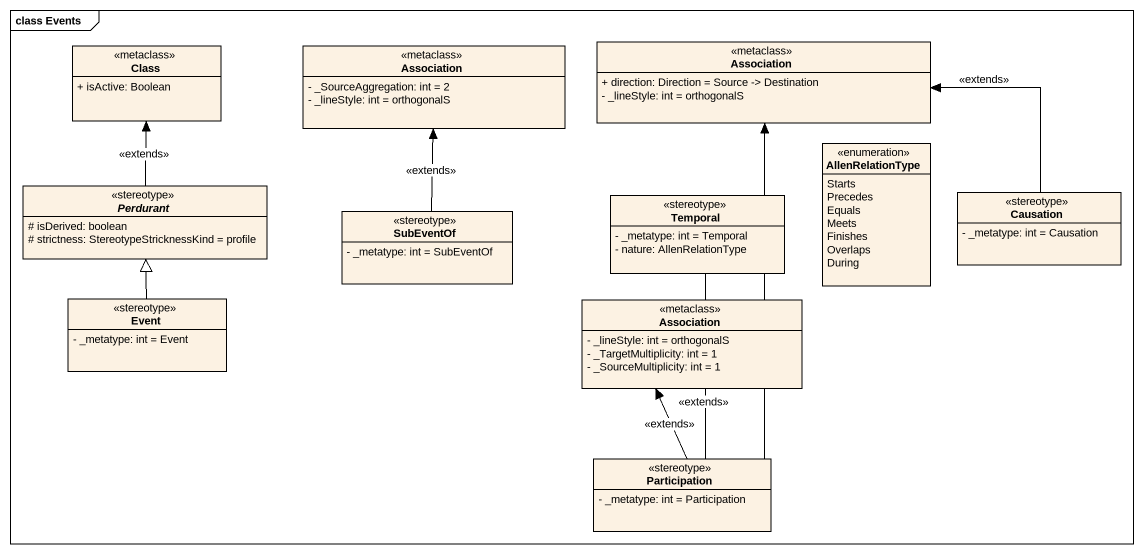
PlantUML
@startuml
mainframe class Events
hide circle
hide empty members
skinparam classAttributeIconSize 0
class "Class" as Class_ <<metaclass>> {
  + isActive: Boolean
}
class Association <<metaclass>> {
  - _SourceAggregation: int = 2
  - _lineStyle: int = orthogonalS
}
class "Association" as Association_2 <<metaclass>> {
  + direction: Direction = Source -> Destination
  - _lineStyle: int = orthogonalS
}
enum AllenRelationType {
  Starts
  Precedes
  Equals
  Meets
  Finishes
  Overlaps
  During
}
abstract class Perdurant <<stereotype>> {
  # isDerived: boolean
  # strictness: StereotypeStricknessKind = profile
}
class SubEventOf <<stereotype>> {
  - _metatype: int = SubEventOf
}
class Temporal <<stereotype>> {
  - _metatype: int = Temporal
  - nature: AllenRelationType
}
class Causation <<stereotype>> {
  - _metatype: int = Causation
}
class Event <<stereotype>> {
  - _metatype: int = Event
}
class "Association" as Association_3 <<metaclass>> {
  - _lineStyle: int = orthogonalS
  - _TargetMultiplicity: int = 1
  - _SourceMultiplicity: int = 1
}
class Participation <<stereotype>> {
  - _metatype: int = Participation
}
Perdurant -up-> Class_ : <<extends>>
SubEventOf -up-> Association : <<extends>>
Temporal -up-> Association_2 : <<extends>>
Causation -left-> Association_2 : <<extends>>
Event -up-|> Perdurant
Participation -up-> Association_3 : <<extends>>
@enduml
